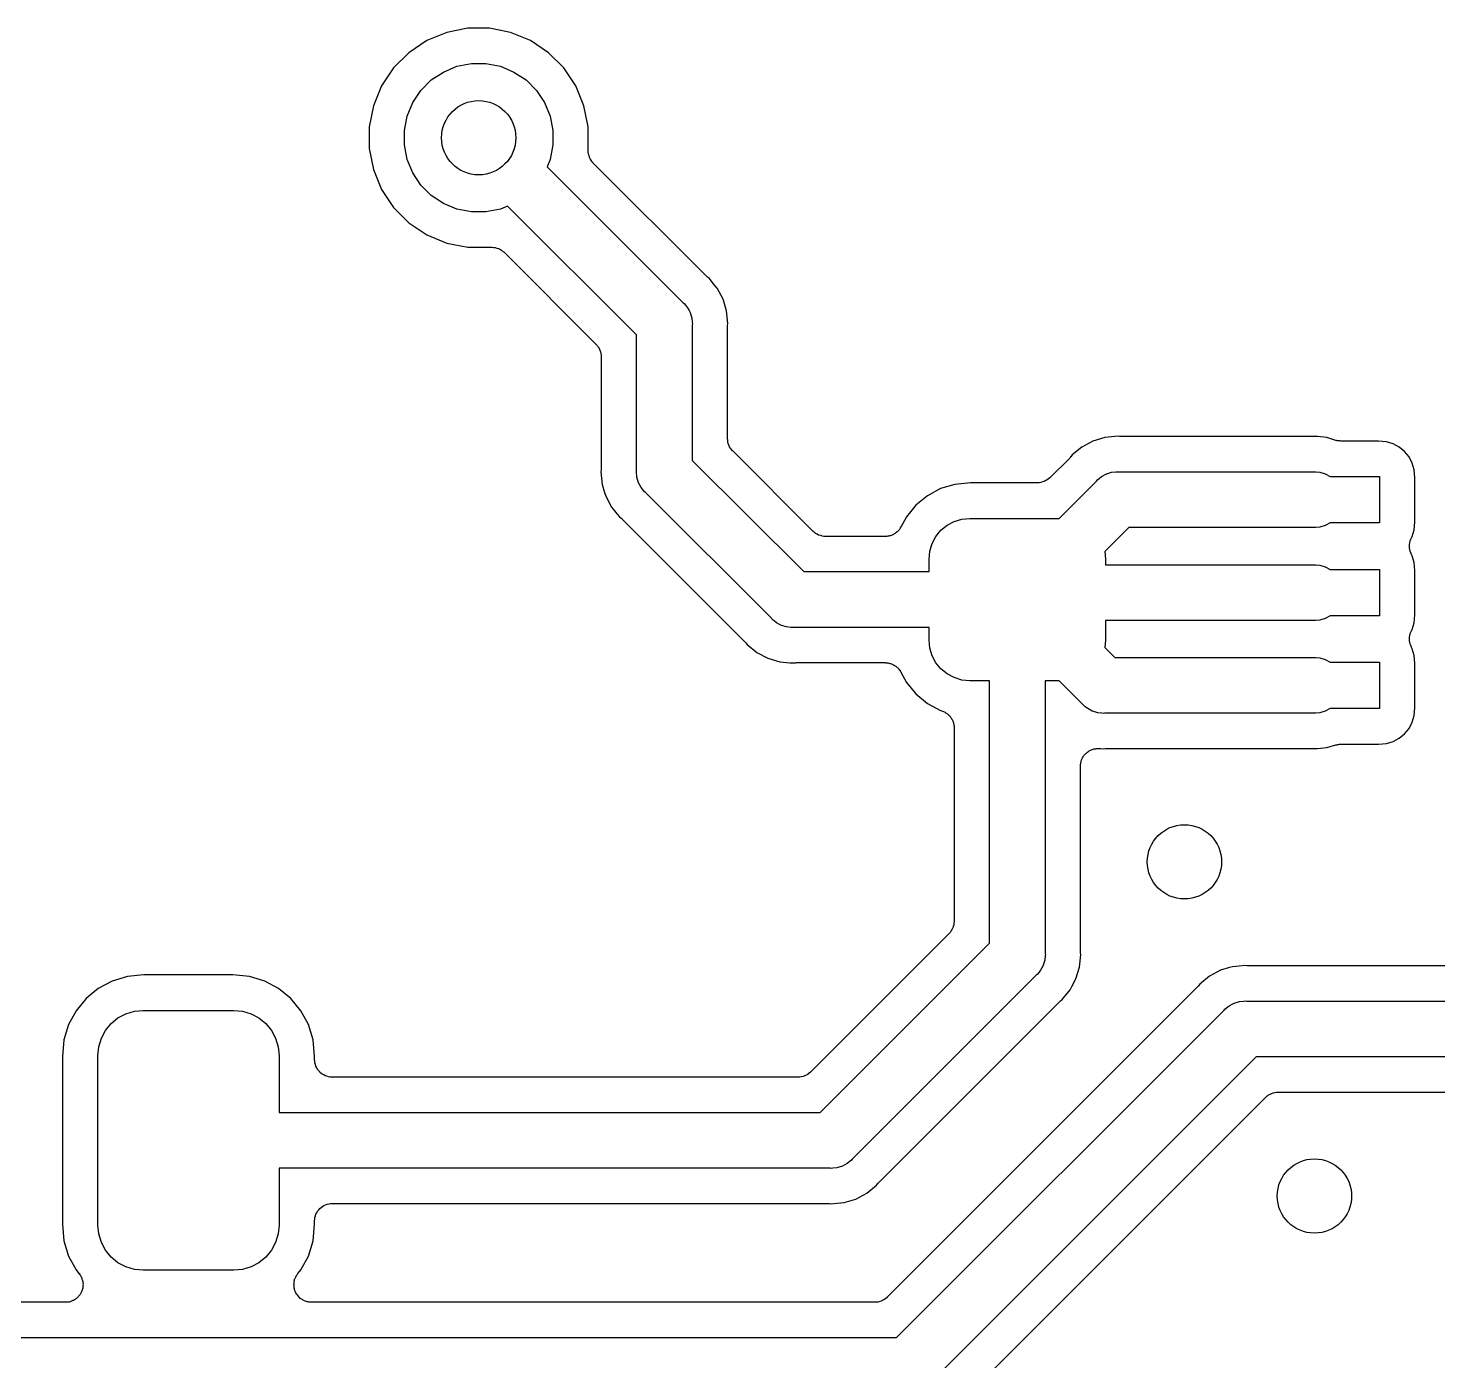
# Model space of a CAD drawing. Extents: x 100.2 to 129.8, y -164.8 to -95.2.
# Drawn here: x 117.47 to 125.06, y -112.79 to -105.61 of the extents above; entities that cross this region are included whole.
import ezdxf

# ---------------------------------------------------------------- set-up
doc = ezdxf.new("R2010")
doc.units = 0
doc.layers.add('BLACK', color=7, linetype='CONTINUOUS')

msp = doc.modelspace()

# ---------------------------------------------------------------- linework, layer by layer
at = {"layer": 'BLACK', "linetype": 'CONTINUOUS'}
for p, q in [((119.728, -105.633), (119.621, -105.677)), ((119.842, -105.61), (119.728, -105.633)), ((119.958, -105.61), (119.842, -105.61)), ((120.072, -105.633), (119.958, -105.61)), ((120.179, -105.677), (120.072, -105.633)), ((119.621, -105.677), (119.524, -105.742)), ((120.276, -105.742), (120.179, -105.677)), ((119.524, -105.742), (119.442, -105.824)), ((120.358, -105.824), (120.276, -105.742)), ((119.442, -105.824), (119.377, -105.921)), ((119.645, -105.889), (119.711, -105.846)), ((119.711, -105.846), (119.783, -105.815)), ((119.783, -105.815), (119.861, -105.8)), ((119.861, -105.8), (119.939, -105.8)), ((119.939, -105.8), (120.017, -105.815)), ((120.017, -105.815), (120.089, -105.846)), ((120.089, -105.846), (120.155, -105.889)), ((120.423, -105.921), (120.358, -105.824)), ((119.377, -105.921), (119.333, -106.028)), ((119.546, -106.011), (119.589, -105.945)), ((119.589, -105.945), (119.645, -105.889)), ((120.155, -105.889), (120.211, -105.945)), ((120.211, -105.945), (120.254, -106.011)), ((120.467, -106.028), (120.423, -105.921)), ((119.515, -106.083), (119.546, -106.011)), ((120.254, -106.011), (120.285, -106.083)), ((119.333, -106.028), (119.31, -106.142)), ((119.5, -106.161), (119.515, -106.083)), ((120.285, -106.083), (120.3, -106.161)), ((120.49, -106.142), (120.467, -106.028)), ((119.31, -106.142), (119.31, -106.258)), ((119.5, -106.239), (119.5, -106.161)), ((120.3, -106.161), (120.3, -106.239)), ((120.49, -106.265), (120.49, -106.142)), ((119.515, -106.317), (119.5, -106.239)), ((120.3, -106.239), (120.285, -106.317)), ((119.31, -106.258), (119.333, -106.372)), ((119.546, -106.389), (119.515, -106.317)), ((120.285, -106.317), (120.268, -106.356)), ((120.49, -106.268), (120.49, -106.265)), ((120.49, -106.269), (120.49, -106.268)), ((120.49, -106.278), (120.49, -106.269)), ((120.49, -106.269), (120.49, -106.269)), ((120.491, -106.287), (120.49, -106.278)), ((120.491, -106.288), (120.491, -106.287)), ((120.491, -106.287), (120.491, -106.287)), ((120.494, -106.296), (120.491, -106.288)), ((120.496, -106.305), (120.494, -106.296)), ((120.497, -106.305), (120.496, -106.305)), ((120.497, -106.306), (120.497, -106.305)), ((120.501, -106.313), (120.497, -106.306)), ((120.505, -106.321), (120.501, -106.313)), ((120.505, -106.322), (120.505, -106.321)), ((120.511, -106.329), (120.505, -106.322)), ((120.505, -106.322), (120.505, -106.322)), ((120.517, -106.336), (120.511, -106.329)), ((119.333, -106.372), (119.377, -106.479)), ((119.589, -106.455), (119.546, -106.389)), ((120.268, -106.356), (121.001, -107.089)), ((120.517, -106.337), (120.517, -106.336)), ((120.517, -106.336), (120.517, -106.336)), ((120.517, -106.336), (120.517, -106.336)), ((120.517, -106.336), (120.517, -106.336)), ((121.125, -106.944), (120.517, -106.337)), ((119.377, -106.479), (119.442, -106.576)), ((119.645, -106.511), (119.589, -106.455)), ((119.711, -106.554), (119.645, -106.511)), ((119.783, -106.585), (119.711, -106.554)), ((119.442, -106.576), (119.524, -106.658)), ((119.861, -106.6), (119.783, -106.585)), ((119.939, -106.6), (119.861, -106.6)), ((120.017, -106.585), (119.939, -106.6)), ((120.056, -106.568), (120.017, -106.585)), ((120.75, -107.262), (120.056, -106.568)), ((119.524, -106.658), (119.621, -106.723)), ((119.621, -106.723), (119.728, -106.767)), ((119.728, -106.767), (119.842, -106.79)), ((119.842, -106.79), (119.966, -106.79)), ((119.966, -106.79), (119.97, -106.79)), ((119.97, -106.79), (119.97, -106.79)), ((119.97, -106.79), (119.971, -106.79)), ((119.971, -106.79), (119.979, -106.791)), ((119.979, -106.791), (119.988, -106.791)), ((119.988, -106.791), (119.989, -106.792)), ((119.989, -106.792), (119.989, -106.792)), ((119.989, -106.792), (119.997, -106.794)), ((119.997, -106.794), (120.006, -106.797)), ((120.006, -106.797), (120.006, -106.797)), ((120.006, -106.797), (120.007, -106.797)), ((120.007, -106.797), (120.014, -106.801)), ((120.014, -106.801), (120.022, -106.806)), ((120.022, -106.806), (120.023, -106.806)), ((120.023, -106.806), (120.023, -106.806)), ((120.023, -106.806), (120.03, -106.812)), ((120.03, -106.812), (120.037, -106.817)), ((120.037, -106.817), (120.532, -107.313)), ((121.128, -106.947), (121.125, -106.944)), ((121.131, -106.95), (121.128, -106.947)), ((121.132, -106.951), (121.131, -106.95)), ((121.142, -106.958), (121.132, -106.951)), ((121.163, -106.985), (121.142, -106.958)), ((121.184, -107.01), (121.163, -106.985)), ((121.163, -106.985), (121.163, -106.985)), ((121.216, -107.069), (121.184, -107.01)), ((121.001, -107.089), (121.007, -107.093)), ((121.235, -107.133), (121.216, -107.069)), ((121.007, -107.093), (121.013, -107.102)), ((121.013, -107.102), (121.025, -107.116)), ((121.025, -107.116), (121.033, -107.13)), ((121.033, -107.13), (121.039, -107.142)), ((121.039, -107.142), (121.048, -107.171)), ((121.242, -107.2), (121.235, -107.133)), ((121.048, -107.171), (121.05, -107.193)), ((121.05, -107.193), (121.051, -107.2)), ((121.051, -107.2), (121.05, -107.207)), ((121.05, -107.207), (121.05, -107.938)), ((121.24, -107.212), (121.242, -107.2)), ((121.24, -107.216), (121.24, -107.212)), ((121.24, -107.22), (121.24, -107.216)), ((121.24, -107.221), (121.24, -107.22)), ((121.24, -107.82), (121.24, -107.221)), ((120.532, -107.313), (120.532, -107.313)), ((120.532, -107.313), (120.532, -107.313)), ((120.532, -107.313), (120.532, -107.313)), ((120.532, -107.313), (120.533, -107.314)), ((120.533, -107.314), (120.539, -107.321)), ((120.75, -107.993), (120.75, -107.262)), ((120.539, -107.321), (120.544, -107.328)), ((120.544, -107.328), (120.544, -107.328)), ((120.544, -107.328), (120.545, -107.328)), ((120.545, -107.328), (120.549, -107.336)), ((120.549, -107.336), (120.553, -107.344)), ((120.553, -107.344), (120.553, -107.344)), ((120.553, -107.344), (120.553, -107.345)), ((120.553, -107.345), (120.556, -107.353)), ((120.556, -107.353), (120.558, -107.362)), ((120.558, -107.362), (120.558, -107.362)), ((120.558, -107.362), (120.558, -107.363)), ((120.558, -107.363), (120.559, -107.371)), ((120.559, -107.371), (120.56, -107.38)), ((120.56, -107.38), (120.56, -107.979)), ((121.241, -107.829), (121.24, -107.82)), ((121.242, -107.837), (121.241, -107.829)), ((121.242, -107.838), (121.242, -107.837)), ((121.244, -107.847), (121.242, -107.838)), ((121.242, -107.838), (121.242, -107.838)), ((121.247, -107.855), (121.244, -107.847)), ((123.207, -107.834), (123.148, -107.866)), ((123.271, -107.815), (123.207, -107.834)), ((123.325, -107.81), (123.271, -107.815)), ((123.337, -107.808), (123.325, -107.81)), ((123.325, -107.81), (123.325, -107.81)), ((123.35, -107.81), (123.337, -107.808)), ((123.354, -107.81), (123.35, -107.81)), ((123.358, -107.81), (123.354, -107.81)), ((123.359, -107.81), (123.358, -107.81)), ((124.417, -107.81), (123.359, -107.81)), ((124.467, -107.815), (124.417, -107.81)), ((124.515, -107.83), (124.467, -107.815)), ((124.519, -107.83), (124.515, -107.83)), ((124.523, -107.832), (124.519, -107.83)), ((124.528, -107.832), (124.523, -107.832)), ((124.533, -107.833), (124.528, -107.832)), ((124.537, -107.833), (124.533, -107.833)), ((124.541, -107.834), (124.537, -107.833)), ((124.542, -107.834), (124.541, -107.834)), ((124.745, -107.834), (124.542, -107.834)), ((124.787, -107.838), (124.745, -107.834)), ((124.823, -107.849), (124.787, -107.838)), ((121.247, -107.856), (121.247, -107.855)), ((121.251, -107.864), (121.247, -107.856)), ((121.247, -107.856), (121.247, -107.856)), ((121.255, -107.872), (121.251, -107.864)), ((121.256, -107.872), (121.255, -107.872)), ((121.261, -107.879), (121.256, -107.872)), ((121.256, -107.872), (121.256, -107.872)), ((121.267, -107.886), (121.261, -107.879)), ((121.268, -107.887), (121.267, -107.886)), ((121.701, -108.32), (121.268, -107.887)), ((121.268, -107.887), (121.268, -107.887)), ((121.268, -107.887), (121.268, -107.887)), ((121.268, -107.887), (121.268, -107.887)), ((123.085, -107.922), (123.082, -107.925)), ((123.087, -107.919), (123.085, -107.922)), ((123.088, -107.918), (123.087, -107.919)), ((123.096, -107.908), (123.088, -107.918)), ((123.148, -107.866), (123.096, -107.908)), ((124.856, -107.866), (124.823, -107.849)), ((124.885, -107.89), (124.856, -107.866)), ((124.909, -107.919), (124.885, -107.89)), ((124.926, -107.952), (124.909, -107.919)), ((120.56, -107.988), (120.558, -108)), ((120.558, -108), (120.565, -108.067)), ((120.56, -107.979), (120.56, -107.98)), ((120.56, -107.98), (120.56, -107.984)), ((120.56, -107.984), (120.56, -107.988)), ((120.749, -108), (120.75, -107.993)), ((120.752, -108.029), (120.749, -108)), ((121.05, -107.938), (121.65, -108.537)), ((123.082, -107.925), (122.976, -108.031)), ((123.308, -108.002), (123.33, -108)), ((123.33, -108), (123.337, -107.999)), ((123.33, -108), (123.33, -108)), ((123.337, -107.999), (123.345, -108)), ((123.345, -108), (124.407, -108)), ((124.407, -108), (124.429, -108.002)), ((124.937, -107.988), (124.926, -107.952)), ((124.941, -108.03), (124.937, -107.988)), ((120.565, -108.067), (120.578, -108.111)), ((120.761, -108.058), (120.752, -108.029)), ((120.775, -108.084), (120.761, -108.058)), ((122.464, -108.067), (122.387, -108.09)), ((122.548, -108.059), (122.464, -108.067)), ((122.909, -108.059), (122.548, -108.059)), ((122.917, -108.058), (122.909, -108.059)), ((122.926, -108.057), (122.917, -108.058)), ((122.927, -108.057), (122.926, -108.057)), ((122.936, -108.054), (122.927, -108.057)), ((122.927, -108.057), (122.927, -108.057)), ((122.944, -108.052), (122.936, -108.054)), ((122.945, -108.051), (122.944, -108.052)), ((122.944, -108.052), (122.944, -108.052)), ((122.953, -108.047), (122.945, -108.051)), ((122.96, -108.043), (122.953, -108.047)), ((122.961, -108.043), (122.96, -108.043)), ((122.968, -108.037), (122.961, -108.043)), ((122.961, -108.043), (122.961, -108.043)), ((122.975, -108.032), (122.968, -108.037)), ((122.976, -108.031), (122.975, -108.032)), ((122.976, -108.031), (122.976, -108.031)), ((122.976, -108.031), (122.976, -108.031)), ((122.976, -108.031), (122.976, -108.031)), ((123.025, -108.25), (123.226, -108.049)), ((123.226, -108.049), (123.231, -108.043)), ((123.231, -108.043), (123.243, -108.034)), ((123.243, -108.034), (123.254, -108.025)), ((123.254, -108.025), (123.28, -108.011)), ((123.28, -108.011), (123.282, -108.01)), ((123.282, -108.01), (123.308, -108.002)), ((124.429, -108.002), (124.458, -108.011)), ((124.458, -108.011), (124.484, -108.025)), ((124.484, -108.025), (124.484, -108.025)), ((124.484, -108.025), (124.75, -108.025)), ((124.75, -108.025), (124.75, -108.275)), ((124.941, -108.27), (124.941, -108.03)), ((120.578, -108.111), (120.578, -108.111)), ((120.578, -108.111), (120.584, -108.131)), ((120.584, -108.131), (120.616, -108.19)), ((120.789, -108.101), (120.775, -108.084)), ((120.793, -108.107), (120.789, -108.101)), ((120.789, -108.101), (120.789, -108.101)), ((120.799, -108.111), (120.793, -108.107)), ((121.476, -108.788), (120.799, -108.111)), ((122.316, -108.128), (122.254, -108.179)), ((122.387, -108.09), (122.316, -108.128)), ((120.616, -108.19), (120.624, -108.2)), ((120.624, -108.2), (120.646, -108.227)), ((120.646, -108.227), (120.646, -108.227)), ((120.646, -108.227), (120.658, -108.242)), ((122.254, -108.179), (122.203, -108.241)), ((120.658, -108.242), (120.668, -108.249)), ((120.668, -108.249), (120.669, -108.25)), ((120.669, -108.25), (120.672, -108.253)), ((120.672, -108.253), (120.675, -108.256)), ((120.675, -108.256), (121.332, -108.913)), ((122.17, -108.302), (122.168, -108.306)), ((122.172, -108.298), (122.17, -108.302)), ((122.173, -108.297), (122.172, -108.298)), ((122.203, -108.241), (122.173, -108.297)), ((122.389, -108.314), (122.422, -108.287)), ((122.422, -108.287), (122.46, -108.267)), ((122.46, -108.267), (122.501, -108.254)), ((122.501, -108.254), (122.544, -108.25)), ((122.544, -108.25), (123.025, -108.25)), ((123.4, -108.3), (123.271, -108.429)), ((124.407, -108.3), (123.4, -108.3)), ((124.429, -108.298), (124.407, -108.3)), ((124.458, -108.289), (124.429, -108.298)), ((124.484, -108.275), (124.458, -108.289)), ((124.75, -108.275), (124.484, -108.275)), ((124.484, -108.275), (124.484, -108.275)), ((124.937, -108.312), (124.941, -108.27)), ((121.707, -108.325), (121.701, -108.32)), ((121.714, -108.331), (121.707, -108.325)), ((121.715, -108.331), (121.714, -108.331)), ((121.714, -108.331), (121.714, -108.331)), ((121.723, -108.336), (121.715, -108.331)), ((121.73, -108.34), (121.723, -108.336)), ((121.731, -108.34), (121.73, -108.34)), ((121.74, -108.343), (121.731, -108.34)), ((121.731, -108.34), (121.731, -108.34)), ((121.748, -108.345), (121.74, -108.343)), ((121.749, -108.346), (121.748, -108.345)), ((121.748, -108.345), (121.748, -108.345)), ((121.758, -108.347), (121.749, -108.346)), ((121.766, -108.347), (121.758, -108.347)), ((121.767, -108.347), (121.766, -108.347)), ((121.768, -108.347), (121.767, -108.347)), ((121.767, -108.347), (121.767, -108.347)), ((121.767, -108.347), (121.767, -108.347)), ((122.089, -108.347), (121.768, -108.347)), ((122.094, -108.347), (122.089, -108.347)), ((122.098, -108.347), (122.094, -108.347)), ((122.103, -108.346), (122.098, -108.347)), ((122.108, -108.346), (122.103, -108.346)), ((122.112, -108.344), (122.108, -108.346)), ((122.116, -108.344), (122.112, -108.344)), ((122.121, -108.342), (122.116, -108.344)), ((122.126, -108.34), (122.121, -108.342)), ((122.129, -108.338), (122.126, -108.34)), ((122.133, -108.337), (122.129, -108.338)), ((122.137, -108.334), (122.133, -108.337)), ((122.142, -108.332), (122.137, -108.334)), ((122.145, -108.329), (122.142, -108.332)), ((122.149, -108.327), (122.145, -108.329)), ((122.152, -108.323), (122.149, -108.327)), ((122.156, -108.32), (122.152, -108.323)), ((122.159, -108.317), (122.156, -108.32)), ((122.162, -108.314), (122.159, -108.317)), ((122.165, -108.31), (122.162, -108.314)), ((122.168, -108.306), (122.165, -108.31)), ((122.342, -108.385), (122.362, -108.347)), ((122.362, -108.347), (122.389, -108.314)), ((124.914, -108.381), (124.915, -108.372)), ((124.915, -108.372), (124.916, -108.372)), ((124.916, -108.371), (124.919, -108.363)), ((124.916, -108.372), (124.916, -108.371)), ((124.919, -108.363), (124.923, -108.355)), ((124.923, -108.355), (124.926, -108.348)), ((124.926, -108.348), (124.937, -108.312)), ((122.325, -108.469), (122.329, -108.426)), ((122.329, -108.426), (122.342, -108.385)), ((123.271, -108.429), (123.275, -108.469)), ((124.912, -108.39), (124.914, -108.381)), ((124.912, -108.391), (124.912, -108.39)), ((124.912, -108.39), (124.912, -108.39)), ((124.912, -108.399), (124.912, -108.391)), ((124.912, -108.408), (124.912, -108.399)), ((124.912, -108.409), (124.912, -108.408)), ((124.913, -108.418), (124.912, -108.409)), ((124.912, -108.409), (124.912, -108.409)), ((124.915, -108.426), (124.913, -108.418)), ((124.915, -108.427), (124.915, -108.426)), ((124.919, -108.435), (124.915, -108.427)), ((124.915, -108.427), (124.915, -108.427)), ((124.922, -108.444), (124.919, -108.435)), ((124.923, -108.445), (124.922, -108.444)), ((124.922, -108.444), (124.922, -108.444)), ((124.922, -108.444), (124.922, -108.444)), ((124.922, -108.444), (124.922, -108.444)), ((124.926, -108.452), (124.923, -108.445)), ((124.937, -108.488), (124.926, -108.452)), ((122.325, -108.537), (122.325, -108.469)), ((123.275, -108.469), (123.275, -108.5)), ((123.275, -108.5), (124.407, -108.5)), ((124.407, -108.5), (124.429, -108.502)), ((124.429, -108.502), (124.458, -108.511)), ((124.458, -108.511), (124.484, -108.525)), ((124.484, -108.525), (124.484, -108.525)), ((124.484, -108.525), (124.75, -108.525)), ((124.75, -108.525), (124.75, -108.775)), ((124.941, -108.53), (124.937, -108.488)), ((124.941, -108.77), (124.941, -108.53)), ((121.65, -108.537), (122.325, -108.537)), ((121.481, -108.794), (121.476, -108.788)), ((121.491, -108.802), (121.481, -108.794)), ((121.504, -108.813), (121.491, -108.802)), ((121.526, -108.825), (121.504, -108.813)), ((121.53, -108.827), (121.526, -108.825)), ((121.558, -108.835), (121.53, -108.827)), ((124.407, -108.8), (123.275, -108.8)), ((123.275, -108.8), (123.275, -108.906)), ((124.429, -108.798), (124.407, -108.8)), ((124.458, -108.789), (124.429, -108.798)), ((124.484, -108.775), (124.458, -108.789)), ((124.75, -108.775), (124.484, -108.775)), ((124.484, -108.775), (124.484, -108.775)), ((124.926, -108.848), (124.937, -108.812)), ((124.937, -108.812), (124.941, -108.77)), ((121.58, -108.837), (121.558, -108.835)), ((121.587, -108.838), (121.58, -108.837)), ((121.58, -108.837), (121.58, -108.837)), ((121.595, -108.837), (121.587, -108.838)), ((122.325, -108.837), (121.595, -108.837)), ((122.325, -108.906), (122.325, -108.837)), ((122.329, -108.949), (122.325, -108.906)), ((123.275, -108.906), (123.271, -108.946)), ((124.912, -108.89), (124.914, -108.881)), ((124.912, -108.891), (124.912, -108.89)), ((124.912, -108.89), (124.912, -108.89)), ((124.912, -108.899), (124.912, -108.891)), ((124.912, -108.908), (124.912, -108.899)), ((124.912, -108.909), (124.912, -108.908)), ((124.913, -108.918), (124.912, -108.909)), ((124.912, -108.909), (124.912, -108.909)), ((124.914, -108.881), (124.915, -108.872)), ((124.915, -108.872), (124.916, -108.872)), ((124.916, -108.871), (124.919, -108.863)), ((124.916, -108.872), (124.916, -108.871)), ((124.919, -108.863), (124.923, -108.855)), ((124.923, -108.855), (124.926, -108.848)), ((121.332, -108.913), (121.333, -108.914)), ((121.333, -108.914), (121.335, -108.917)), ((121.335, -108.917), (121.338, -108.92)), ((121.338, -108.92), (121.346, -108.929)), ((121.346, -108.929), (121.398, -108.972)), ((121.398, -108.972), (121.457, -109.003)), ((122.342, -108.99), (122.329, -108.949)), ((123.271, -108.946), (123.325, -109)), ((124.915, -108.926), (124.913, -108.918)), ((124.915, -108.927), (124.915, -108.926)), ((124.919, -108.935), (124.915, -108.927)), ((124.915, -108.927), (124.915, -108.927)), ((124.922, -108.944), (124.919, -108.935)), ((124.923, -108.945), (124.922, -108.944)), ((124.922, -108.944), (124.922, -108.944)), ((124.922, -108.944), (124.922, -108.944)), ((124.922, -108.944), (124.922, -108.944)), ((124.926, -108.952), (124.923, -108.945)), ((124.937, -108.988), (124.926, -108.952)), ((121.457, -109.003), (121.521, -109.023)), ((121.521, -109.023), (121.575, -109.028)), ((121.575, -109.028), (121.575, -109.028)), ((121.575, -109.028), (121.587, -109.029)), ((121.587, -109.029), (121.6, -109.028)), ((121.6, -109.028), (121.601, -109.028)), ((121.601, -109.028), (121.605, -109.028)), ((121.605, -109.028), (121.609, -109.027)), ((121.609, -109.027), (122.089, -109.027)), ((122.089, -109.027), (122.091, -109.028)), ((122.091, -109.028), (122.095, -109.028)), ((122.095, -109.028), (122.099, -109.028)), ((122.099, -109.028), (122.104, -109.029)), ((122.104, -109.029), (122.109, -109.03)), ((122.109, -109.03), (122.113, -109.031)), ((122.113, -109.031), (122.117, -109.032)), ((122.117, -109.032), (122.122, -109.034)), ((122.122, -109.034), (122.127, -109.035)), ((122.127, -109.035), (122.13, -109.037)), ((122.13, -109.037), (122.134, -109.039)), ((122.134, -109.039), (122.139, -109.042)), ((122.139, -109.042), (122.143, -109.044)), ((122.143, -109.044), (122.146, -109.047)), ((122.146, -109.047), (122.15, -109.049)), ((122.15, -109.049), (122.153, -109.053)), ((122.153, -109.053), (122.157, -109.056)), ((122.157, -109.056), (122.16, -109.059)), ((122.16, -109.059), (122.163, -109.062)), ((122.163, -109.062), (122.166, -109.067)), ((122.362, -109.028), (122.342, -108.99)), ((122.389, -109.061), (122.362, -109.028)), ((122.422, -109.088), (122.389, -109.061)), ((123.325, -109), (124.407, -109)), ((124.407, -109), (124.429, -109.002)), ((124.429, -109.002), (124.458, -109.011)), ((124.458, -109.011), (124.484, -109.025)), ((124.484, -109.025), (124.484, -109.025)), ((124.484, -109.025), (124.75, -109.025)), ((124.75, -109.025), (124.75, -109.275)), ((124.941, -109.03), (124.937, -108.988)), ((124.941, -109.27), (124.941, -109.03)), ((122.166, -109.067), (122.169, -109.07)), ((122.169, -109.07), (122.171, -109.074)), ((122.171, -109.074), (122.173, -109.078)), ((122.173, -109.078), (122.203, -109.134)), ((122.203, -109.134), (122.254, -109.196)), ((122.46, -109.108), (122.422, -109.088)), ((122.501, -109.121), (122.46, -109.108)), ((122.544, -109.125), (122.501, -109.121)), ((122.65, -109.125), (122.544, -109.125)), ((122.65, -110.538), (122.65, -109.125)), ((123.025, -109.125), (122.95, -109.125)), ((122.95, -109.125), (122.95, -110.593)), ((123.151, -109.251), (123.025, -109.125)), ((122.254, -109.196), (122.316, -109.247)), ((122.316, -109.247), (122.387, -109.285)), ((122.387, -109.285), (122.393, -109.286)), ((122.393, -109.286), (122.394, -109.287)), ((122.394, -109.287), (122.398, -109.289)), ((122.398, -109.289), (122.402, -109.29)), ((122.402, -109.29), (122.406, -109.292)), ((123.156, -109.257), (123.151, -109.251)), ((123.166, -109.265), (123.156, -109.257)), ((123.179, -109.275), (123.166, -109.265)), ((123.203, -109.288), (123.179, -109.275)), ((123.205, -109.289), (123.203, -109.288)), ((123.233, -109.298), (123.205, -109.289)), ((124.458, -109.289), (124.429, -109.298)), ((124.484, -109.275), (124.458, -109.289)), ((124.75, -109.275), (124.484, -109.275)), ((124.484, -109.275), (124.484, -109.275)), ((124.937, -109.312), (124.941, -109.27)), ((122.406, -109.292), (122.411, -109.294)), ((122.411, -109.294), (122.414, -109.297)), ((122.414, -109.297), (122.418, -109.299)), ((122.418, -109.299), (122.422, -109.302)), ((122.422, -109.302), (122.426, -109.305)), ((122.426, -109.305), (122.429, -109.308)), ((122.429, -109.308), (122.432, -109.31)), ((122.432, -109.31), (122.436, -109.314)), ((122.436, -109.314), (122.439, -109.318)), ((122.439, -109.318), (122.441, -109.321)), ((122.441, -109.321), (122.444, -109.325)), ((122.444, -109.325), (122.446, -109.329)), ((122.446, -109.329), (122.449, -109.333)), ((122.449, -109.333), (122.451, -109.337)), ((122.451, -109.337), (122.453, -109.341)), ((122.453, -109.341), (122.454, -109.346)), ((122.454, -109.346), (122.456, -109.351)), ((122.456, -109.351), (122.457, -109.355)), ((122.457, -109.355), (122.458, -109.359)), ((122.458, -109.359), (122.459, -109.364)), ((122.459, -109.364), (122.46, -109.369)), ((123.255, -109.3), (123.233, -109.298)), ((123.262, -109.301), (123.255, -109.3)), ((123.255, -109.3), (123.255, -109.3)), ((123.27, -109.3), (123.262, -109.301)), ((124.407, -109.3), (123.27, -109.3)), ((124.429, -109.298), (124.407, -109.3)), ((124.909, -109.381), (124.926, -109.348)), ((124.926, -109.348), (124.937, -109.312)), ((122.46, -109.369), (122.46, -109.373)), ((122.46, -109.373), (122.46, -109.377)), ((122.46, -109.377), (122.46, -110.42)), ((124.823, -109.451), (124.856, -109.434)), ((124.856, -109.434), (124.885, -109.41)), ((124.885, -109.41), (124.909, -109.381)), ((123.165, -109.52), (123.169, -109.517)), ((123.169, -109.517), (123.172, -109.514)), ((123.172, -109.514), (123.175, -109.511)), ((123.175, -109.511), (123.179, -109.508)), ((123.179, -109.508), (123.183, -109.505)), ((123.183, -109.505), (123.187, -109.503)), ((123.187, -109.503), (123.19, -109.5)), ((123.19, -109.5), (123.195, -109.499)), ((123.195, -109.499), (123.199, -109.496)), ((123.199, -109.496), (123.204, -109.495)), ((123.204, -109.495), (123.208, -109.493)), ((123.208, -109.493), (123.212, -109.492)), ((123.212, -109.492), (123.217, -109.491)), ((123.217, -109.491), (123.222, -109.491)), ((123.222, -109.491), (123.226, -109.49)), ((123.226, -109.49), (123.231, -109.49)), ((123.231, -109.49), (123.236, -109.489)), ((123.236, -109.489), (123.24, -109.49)), ((123.24, -109.49), (123.244, -109.49)), ((123.244, -109.49), (123.25, -109.49)), ((123.25, -109.49), (123.25, -109.49)), ((123.25, -109.49), (123.262, -109.492)), ((123.262, -109.492), (123.275, -109.49)), ((123.275, -109.49), (123.276, -109.49)), ((123.276, -109.49), (123.28, -109.49)), ((123.28, -109.49), (123.284, -109.49)), ((123.284, -109.49), (124.417, -109.49)), ((124.417, -109.49), (124.467, -109.485)), ((124.467, -109.485), (124.515, -109.47)), ((124.515, -109.47), (124.516, -109.47)), ((124.516, -109.47), (124.52, -109.469)), ((124.52, -109.469), (124.524, -109.468)), ((124.524, -109.468), (124.529, -109.468)), ((124.529, -109.468), (124.534, -109.467)), ((124.534, -109.467), (124.538, -109.467)), ((124.538, -109.467), (124.542, -109.466)), ((124.542, -109.466), (124.745, -109.466)), ((124.745, -109.466), (124.787, -109.462)), ((124.787, -109.462), (124.823, -109.451)), ((123.14, -109.579), (123.141, -109.574)), ((123.14, -109.583), (123.14, -109.579)), ((123.14, -109.584), (123.14, -109.583)), ((123.14, -110.579), (123.14, -109.584)), ((123.141, -109.574), (123.142, -109.57)), ((123.142, -109.565), (123.143, -109.561)), ((123.142, -109.57), (123.142, -109.565)), ((123.143, -109.561), (123.144, -109.556)), ((123.144, -109.556), (123.146, -109.552)), ((123.146, -109.552), (123.148, -109.547)), ((123.148, -109.547), (123.15, -109.543)), ((123.15, -109.543), (123.151, -109.539)), ((123.151, -109.539), (123.154, -109.535)), ((123.154, -109.535), (123.157, -109.531)), ((123.157, -109.531), (123.159, -109.527)), ((123.159, -109.527), (123.162, -109.524)), ((123.162, -109.524), (123.165, -109.52)), ((122.46, -110.421), (122.459, -110.43)), ((122.46, -110.42), (122.46, -110.42)), ((122.46, -110.42), (122.46, -110.42)), ((122.46, -110.42), (122.46, -110.42)), ((122.46, -110.42), (122.46, -110.421)), ((122.432, -110.487), (121.687, -111.232)), ((122.438, -110.48), (122.432, -110.487)), ((122.443, -110.473), (122.438, -110.48)), ((122.444, -110.473), (122.443, -110.473)), ((122.448, -110.465), (122.444, -110.473)), ((122.444, -110.473), (122.444, -110.473)), ((122.452, -110.457), (122.448, -110.465)), ((122.453, -110.456), (122.452, -110.457)), ((122.452, -110.457), (122.452, -110.457)), ((122.455, -110.448), (122.453, -110.456)), ((122.458, -110.44), (122.455, -110.448)), ((122.459, -110.43), (122.458, -110.439)), ((122.458, -110.439), (122.458, -110.439)), ((122.458, -110.439), (122.458, -110.44)), ((121.738, -111.45), (122.65, -110.538)), ((123.14, -110.583), (123.14, -110.579)), ((122.94, -110.656), (122.939, -110.658)), ((122.948, -110.629), (122.94, -110.656)), ((122.95, -110.607), (122.948, -110.629)), ((122.95, -110.593), (122.951, -110.6)), ((122.951, -110.6), (122.95, -110.607)), ((122.95, -110.607), (122.95, -110.607)), ((123.135, -110.667), (123.142, -110.6)), ((123.14, -110.587), (123.14, -110.583)), ((123.14, -110.588), (123.14, -110.587)), ((123.142, -110.6), (123.14, -110.588)), ((118.009, -110.717), (117.927, -110.742)), ((118.098, -110.709), (118.009, -110.717)), ((118.577, -110.709), (118.098, -110.709)), ((118.666, -110.717), (118.577, -110.709)), ((118.748, -110.742), (118.666, -110.717)), ((122.901, -110.711), (121.911, -111.701)), ((122.907, -110.707), (122.901, -110.711)), ((122.917, -110.694), (122.907, -110.707)), ((122.925, -110.684), (122.917, -110.694)), ((122.939, -110.658), (122.925, -110.684)), ((123.094, -110.771), (123.116, -110.731)), ((123.116, -110.731), (123.135, -110.667)), ((123.835, -110.716), (123.783, -110.758)), ((123.894, -110.684), (123.835, -110.716)), ((123.943, -110.67), (123.894, -110.684)), ((123.958, -110.665), (123.943, -110.67)), ((123.943, -110.67), (123.943, -110.67)), ((124.013, -110.66), (123.958, -110.665)), ((124.025, -110.658), (124.013, -110.66)), ((124.013, -110.66), (124.013, -110.66)), ((124.037, -110.66), (124.025, -110.658)), ((124.041, -110.66), (124.037, -110.66)), ((124.045, -110.66), (124.041, -110.66)), ((124.046, -110.66), (124.045, -110.66)), ((128.22, -110.66), (124.046, -110.66)), ((117.852, -110.782), (117.786, -110.836)), ((117.927, -110.742), (117.852, -110.782)), ((118.823, -110.782), (118.748, -110.742)), ((118.889, -110.836), (118.823, -110.782)), ((123.769, -110.775), (122.099, -112.445)), ((123.042, -110.842), (123.084, -110.79)), ((123.084, -110.79), (123.094, -110.771)), ((123.772, -110.772), (123.769, -110.775)), ((123.775, -110.769), (123.772, -110.772)), ((123.776, -110.768), (123.775, -110.769)), ((123.783, -110.758), (123.776, -110.768)), ((117.786, -110.836), (117.732, -110.902)), ((118.943, -110.902), (118.889, -110.836)), ((122.056, -111.825), (123.025, -110.856)), ((123.025, -110.856), (123.026, -110.855)), ((123.026, -110.855), (123.029, -110.852)), ((123.029, -110.852), (123.032, -110.849)), ((123.032, -110.849), (123.042, -110.842)), ((123.918, -110.893), (123.933, -110.881)), ((123.933, -110.881), (123.941, -110.875)), ((123.941, -110.875), (123.961, -110.864)), ((123.961, -110.864), (123.967, -110.861)), ((123.967, -110.861), (123.996, -110.852)), ((123.996, -110.852), (124.018, -110.85)), ((124.018, -110.85), (124.025, -110.849)), ((124.018, -110.85), (124.018, -110.85)), ((124.025, -110.849), (124.032, -110.85)), ((124.032, -110.85), (128.338, -110.85)), ((117.732, -110.902), (117.692, -110.977)), ((117.921, -110.971), (117.958, -110.941)), ((117.958, -110.941), (118, -110.919)), ((118, -110.919), (118.046, -110.905)), ((118.046, -110.905), (118.094, -110.9)), ((118.094, -110.9), (118.581, -110.9)), ((118.581, -110.9), (118.629, -110.905)), ((118.629, -110.905), (118.675, -110.919)), ((118.675, -110.919), (118.717, -110.941)), ((118.717, -110.941), (118.754, -110.971)), ((118.983, -110.977), (118.943, -110.902)), ((122.15, -112.662), (123.914, -110.899)), ((123.914, -110.899), (123.918, -110.893)), ((117.692, -110.977), (117.667, -111.059)), ((117.869, -111.05), (117.891, -111.008)), ((117.891, -111.008), (117.921, -110.971)), ((118.754, -110.971), (118.784, -111.008)), ((118.784, -111.008), (118.806, -111.05)), ((119.008, -111.059), (118.983, -110.977)), ((117.667, -111.059), (117.659, -111.148)), ((117.85, -111.144), (117.855, -111.096)), ((117.855, -111.096), (117.869, -111.05)), ((118.806, -111.05), (118.82, -111.096)), ((118.82, -111.096), (118.825, -111.144)), ((119.016, -111.148), (119.008, -111.059)), ((117.659, -111.148), (117.659, -112.052)), ((117.85, -112.056), (117.85, -111.144)), ((118.825, -111.144), (118.825, -111.45)), ((119.016, -111.165), (119.016, -111.148)), ((119.017, -111.174), (119.016, -111.165)), ((119.018, -111.183), (119.017, -111.174)), ((119.021, -111.192), (119.018, -111.183)), ((119.018, -111.183), (119.018, -111.183)), ((119.018, -111.183), (119.018, -111.183)), ((124.087, -111.15), (122.324, -112.913)), ((128.393, -111.15), (124.087, -111.15)), ((119.023, -111.201), (119.021, -111.192)), ((119.024, -111.201), (119.023, -111.201)), ((119.023, -111.201), (119.023, -111.201)), ((119.028, -111.209), (119.024, -111.201)), ((119.032, -111.217), (119.028, -111.209)), ((119.032, -111.218), (119.032, -111.217)), ((119.032, -111.217), (119.032, -111.217)), ((119.038, -111.224), (119.032, -111.218)), ((119.044, -111.231), (119.038, -111.224)), ((119.044, -111.232), (119.044, -111.231)), ((119.051, -111.238), (119.044, -111.232)), ((119.044, -111.232), (119.044, -111.232)), ((119.058, -111.243), (119.051, -111.238)), ((119.058, -111.244), (119.058, -111.243)), ((119.066, -111.248), (119.058, -111.244)), ((119.058, -111.244), (119.058, -111.244)), ((119.074, -111.252), (119.066, -111.248)), ((119.075, -111.253), (119.074, -111.252)), ((119.074, -111.252), (119.074, -111.252)), ((119.083, -111.255), (119.075, -111.253)), ((119.092, -111.258), (119.083, -111.255)), ((119.101, -111.259), (119.092, -111.258)), ((119.092, -111.258), (119.092, -111.258)), ((119.092, -111.258), (119.092, -111.258)), ((119.11, -111.26), (119.101, -111.259)), ((119.111, -111.26), (119.11, -111.26)), ((121.62, -111.26), (119.111, -111.26)), ((119.111, -111.26), (119.111, -111.26)), ((119.111, -111.26), (119.111, -111.26)), ((119.111, -111.26), (119.111, -111.26)), ((121.629, -111.259), (121.62, -111.26)), ((121.637, -111.258), (121.629, -111.259)), ((121.638, -111.258), (121.637, -111.258)), ((121.647, -111.256), (121.638, -111.258)), ((121.638, -111.258), (121.638, -111.258)), ((121.655, -111.253), (121.647, -111.256)), ((121.656, -111.253), (121.655, -111.253)), ((121.664, -111.249), (121.656, -111.253)), ((121.656, -111.253), (121.656, -111.253)), ((121.672, -111.245), (121.664, -111.249)), ((121.679, -111.239), (121.672, -111.244)), ((121.672, -111.244), (121.672, -111.244)), ((121.672, -111.244), (121.672, -111.245)), ((121.686, -111.233), (121.679, -111.239)), ((121.687, -111.232), (121.686, -111.233)), ((121.687, -111.232), (121.687, -111.232)), ((121.687, -111.232), (121.687, -111.232)), ((121.687, -111.232), (121.687, -111.232)), ((122.468, -113.038), (124.138, -111.368)), ((124.138, -111.368), (124.139, -111.367)), ((124.138, -111.368), (124.138, -111.368)), ((124.138, -111.368), (124.138, -111.368)), ((124.138, -111.368), (124.138, -111.368)), ((124.139, -111.367), (124.146, -111.361)), ((124.146, -111.361), (124.153, -111.356)), ((124.153, -111.355), (124.161, -111.351)), ((124.153, -111.356), (124.153, -111.355)), ((124.153, -111.356), (124.153, -111.356)), ((124.161, -111.351), (124.169, -111.347)), ((124.169, -111.347), (124.169, -111.347)), ((124.169, -111.347), (124.17, -111.347)), ((124.17, -111.347), (124.178, -111.344)), ((124.178, -111.344), (124.187, -111.342)), ((124.187, -111.342), (124.187, -111.342)), ((124.187, -111.342), (124.188, -111.342)), ((124.188, -111.342), (124.196, -111.341)), ((124.196, -111.341), (124.205, -111.34)), ((124.205, -111.34), (128.379, -111.34)), ((118.825, -111.45), (121.738, -111.45)), ((121.907, -111.707), (121.884, -111.725)), ((121.911, -111.701), (121.907, -111.707)), ((121.793, -111.75), (118.825, -111.75)), ((118.825, -111.75), (118.825, -112.056)), ((121.8, -111.751), (121.793, -111.75)), ((121.807, -111.75), (121.8, -111.751)), ((121.829, -111.748), (121.807, -111.75)), ((121.807, -111.75), (121.807, -111.75)), ((121.858, -111.739), (121.829, -111.748)), ((121.884, -111.725), (121.858, -111.739)), ((121.99, -111.884), (122.042, -111.842)), ((122.042, -111.842), (122.049, -111.832)), ((122.049, -111.832), (122.05, -111.831)), ((122.05, -111.831), (122.053, -111.828)), ((122.053, -111.828), (122.056, -111.825)), ((119.076, -111.947), (119.084, -111.944)), ((119.084, -111.944), (119.093, -111.942)), ((119.093, -111.942), (119.093, -111.942)), ((119.093, -111.942), (119.094, -111.942)), ((119.094, -111.942), (119.102, -111.941)), ((119.102, -111.941), (119.111, -111.94)), ((119.111, -111.94), (121.779, -111.94)), ((121.779, -111.94), (121.78, -111.94)), ((121.78, -111.94), (121.784, -111.94)), ((121.784, -111.94), (121.788, -111.94)), ((121.788, -111.94), (121.8, -111.942)), ((121.8, -111.942), (121.812, -111.94)), ((121.812, -111.94), (121.867, -111.935)), ((121.812, -111.94), (121.812, -111.94)), ((121.867, -111.935), (121.931, -111.916)), ((121.931, -111.916), (121.99, -111.884)), ((119.017, -112.025), (119.018, -112.016)), ((119.018, -112.015), (119.021, -112.007)), ((119.018, -112.016), (119.018, -112.015)), ((119.018, -112.016), (119.018, -112.016)), ((119.021, -112.007), (119.024, -111.998)), ((119.024, -111.998), (119.028, -111.99)), ((119.024, -111.998), (119.024, -111.998)), ((119.024, -111.998), (119.024, -111.998)), ((119.028, -111.99), (119.033, -111.982)), ((119.033, -111.981), (119.039, -111.974)), ((119.033, -111.982), (119.033, -111.981)), ((119.033, -111.982), (119.033, -111.982)), ((119.039, -111.974), (119.044, -111.968)), ((119.044, -111.968), (119.045, -111.967)), ((119.045, -111.967), (119.052, -111.961)), ((119.045, -111.967), (119.045, -111.967)), ((119.052, -111.961), (119.059, -111.956)), ((119.059, -111.956), (119.067, -111.951)), ((119.059, -111.956), (119.059, -111.956)), ((119.059, -111.956), (119.059, -111.956)), ((119.067, -111.951), (119.075, -111.947)), ((119.075, -111.947), (119.075, -111.947)), ((119.075, -111.947), (119.076, -111.947)), ((117.659, -112.052), (117.667, -112.141)), ((117.855, -112.104), (117.85, -112.056)), ((118.825, -112.056), (118.82, -112.104)), ((119.008, -112.141), (119.016, -112.052)), ((119.016, -112.034), (119.017, -112.025)), ((119.016, -112.035), (119.016, -112.034)), ((119.016, -112.034), (119.016, -112.034)), ((119.016, -112.034), (119.016, -112.034)), ((119.016, -112.034), (119.016, -112.034)), ((119.016, -112.052), (119.016, -112.035)), ((117.667, -112.141), (117.692, -112.223)), ((117.869, -112.15), (117.855, -112.104)), ((117.891, -112.192), (117.869, -112.15)), ((118.806, -112.15), (118.784, -112.192)), ((118.82, -112.104), (118.806, -112.15)), ((118.983, -112.223), (119.008, -112.141)), ((117.692, -112.223), (117.732, -112.298)), ((117.921, -112.229), (117.891, -112.192)), ((117.958, -112.259), (117.921, -112.229)), ((118.754, -112.229), (118.717, -112.259)), ((118.784, -112.192), (118.754, -112.229)), ((118.943, -112.298), (118.983, -112.223)), ((117.732, -112.298), (117.748, -112.317)), ((117.748, -112.317), (117.749, -112.318)), ((117.749, -112.318), (117.752, -112.322)), ((117.752, -112.322), (117.754, -112.325)), ((117.754, -112.325), (117.757, -112.33)), ((118, -112.281), (117.958, -112.259)), ((118.046, -112.295), (118, -112.281)), ((118.094, -112.3), (118.046, -112.295)), ((118.581, -112.3), (118.094, -112.3)), ((118.629, -112.295), (118.581, -112.3)), ((118.675, -112.281), (118.629, -112.295)), ((118.717, -112.259), (118.675, -112.281)), ((118.919, -112.329), (118.921, -112.324)), ((118.921, -112.324), (118.924, -112.321)), ((118.924, -112.321), (118.927, -112.317)), ((118.927, -112.317), (118.943, -112.298)), ((117.757, -112.33), (117.759, -112.334)), ((117.759, -112.334), (117.761, -112.338)), ((117.761, -112.338), (117.763, -112.342)), ((117.763, -112.342), (117.764, -112.347)), ((117.764, -112.347), (117.766, -112.351)), ((117.766, -112.351), (117.767, -112.355)), ((117.767, -112.401), (117.766, -112.406)), ((117.767, -112.355), (117.768, -112.36)), ((117.768, -112.397), (117.767, -112.401)), ((117.768, -112.36), (117.769, -112.365)), ((117.769, -112.388), (117.768, -112.392)), ((117.768, -112.392), (117.768, -112.397)), ((117.769, -112.365), (117.77, -112.369)), ((117.77, -112.369), (117.769, -112.374)), ((117.769, -112.374), (117.77, -112.378)), ((117.77, -112.378), (117.769, -112.383)), ((117.769, -112.383), (117.769, -112.388)), ((118.905, -112.377), (118.906, -112.372)), ((118.906, -112.382), (118.905, -112.377)), ((118.906, -112.368), (118.907, -112.363)), ((118.906, -112.372), (118.906, -112.368)), ((118.906, -112.386), (118.906, -112.382)), ((118.906, -112.391), (118.906, -112.386)), ((118.907, -112.395), (118.906, -112.391)), ((118.907, -112.358), (118.908, -112.354)), ((118.907, -112.363), (118.907, -112.358)), ((118.908, -112.4), (118.907, -112.395)), ((118.908, -112.354), (118.909, -112.35)), ((118.909, -112.405), (118.908, -112.4)), ((118.909, -112.35), (118.911, -112.345)), ((118.911, -112.345), (118.913, -112.341)), ((118.913, -112.341), (118.915, -112.337)), ((118.915, -112.337), (118.916, -112.333)), ((118.916, -112.333), (118.919, -112.329)), ((117.675, -112.472), (117.125, -112.472)), ((117.679, -112.472), (117.675, -112.472)), ((117.684, -112.472), (117.679, -112.472)), ((117.689, -112.471), (117.684, -112.472)), ((117.693, -112.471), (117.689, -112.471)), ((117.698, -112.469), (117.693, -112.471)), ((117.702, -112.469), (117.698, -112.469)), ((117.706, -112.467), (117.702, -112.469)), ((117.711, -112.465), (117.706, -112.467)), ((117.715, -112.463), (117.711, -112.465)), ((117.719, -112.462), (117.715, -112.463)), ((117.723, -112.459), (117.719, -112.462)), ((117.727, -112.457), (117.723, -112.459)), ((117.731, -112.454), (117.727, -112.457)), ((117.735, -112.451), (117.731, -112.454)), ((117.738, -112.448), (117.735, -112.451)), ((117.742, -112.445), (117.738, -112.448)), ((117.745, -112.441), (117.742, -112.445)), ((117.748, -112.438), (117.745, -112.441)), ((117.751, -112.434), (117.748, -112.438)), ((117.754, -112.431), (117.751, -112.434)), ((117.756, -112.427), (117.754, -112.431)), ((117.758, -112.423), (117.756, -112.427)), ((117.76, -112.419), (117.758, -112.423)), ((117.762, -112.414), (117.76, -112.419)), ((117.764, -112.41), (117.762, -112.414)), ((117.766, -112.406), (117.764, -112.41)), ((118.911, -112.409), (118.909, -112.405)), ((118.912, -112.413), (118.911, -112.409)), ((118.914, -112.417), (118.912, -112.413)), ((118.916, -112.422), (118.914, -112.417)), ((118.919, -112.426), (118.916, -112.422)), ((118.921, -112.43), (118.919, -112.426)), ((118.924, -112.433), (118.921, -112.43)), ((118.926, -112.437), (118.924, -112.433)), ((118.929, -112.44), (118.926, -112.437)), ((118.932, -112.444), (118.929, -112.44)), ((118.936, -112.447), (118.932, -112.444)), ((118.939, -112.451), (118.936, -112.447)), ((118.943, -112.453), (118.939, -112.451)), ((118.946, -112.456), (118.943, -112.453)), ((118.951, -112.458), (118.946, -112.456)), ((118.955, -112.461), (118.951, -112.458)), ((118.959, -112.463), (118.955, -112.461)), ((118.963, -112.465), (118.959, -112.463)), ((118.967, -112.466), (118.963, -112.465)), ((118.972, -112.468), (118.967, -112.466)), ((118.976, -112.469), (118.972, -112.468)), ((118.98, -112.47), (118.976, -112.469)), ((118.985, -112.471), (118.98, -112.47)), ((118.99, -112.472), (118.985, -112.471)), ((118.994, -112.472), (118.99, -112.472)), ((118.999, -112.472), (118.994, -112.472)), ((119, -112.472), (118.999, -112.472)), ((122.032, -112.472), (119, -112.472)), ((122.041, -112.472), (122.032, -112.472)), ((122.05, -112.471), (122.041, -112.472)), ((122.051, -112.471), (122.05, -112.471)), ((122.05, -112.471), (122.05, -112.471)), ((122.059, -112.468), (122.051, -112.471)), ((122.068, -112.466), (122.059, -112.468)), ((122.069, -112.465), (122.068, -112.465)), ((122.068, -112.465), (122.068, -112.466)), ((122.076, -112.461), (122.069, -112.465)), ((122.084, -112.457), (122.076, -112.461)), ((122.085, -112.457), (122.084, -112.457)), ((122.084, -112.457), (122.084, -112.457)), ((122.092, -112.451), (122.085, -112.457)), ((122.099, -112.446), (122.092, -112.451)), ((122.099, -112.445), (122.099, -112.445)), ((122.099, -112.445), (122.099, -112.445)), ((122.099, -112.445), (122.099, -112.445)), ((122.099, -112.445), (122.099, -112.446)), ((115.577, -112.662), (118.68, -112.662)), ((118.68, -112.662), (118.688, -112.662)), ((118.688, -112.662), (118.695, -112.662)), ((118.695, -112.662), (122.15, -112.662))]:
    msp.add_line(p, q, dxfattribs=at)
at = {"layer": 'BLACK'}
for centre in [(119.9, -106.2), (123.7, -110.1), (124.4, -111.9)]:
    msp.add_circle(centre, 0.2, dxfattribs=at)

doc.saveas('drawing.dxf')
